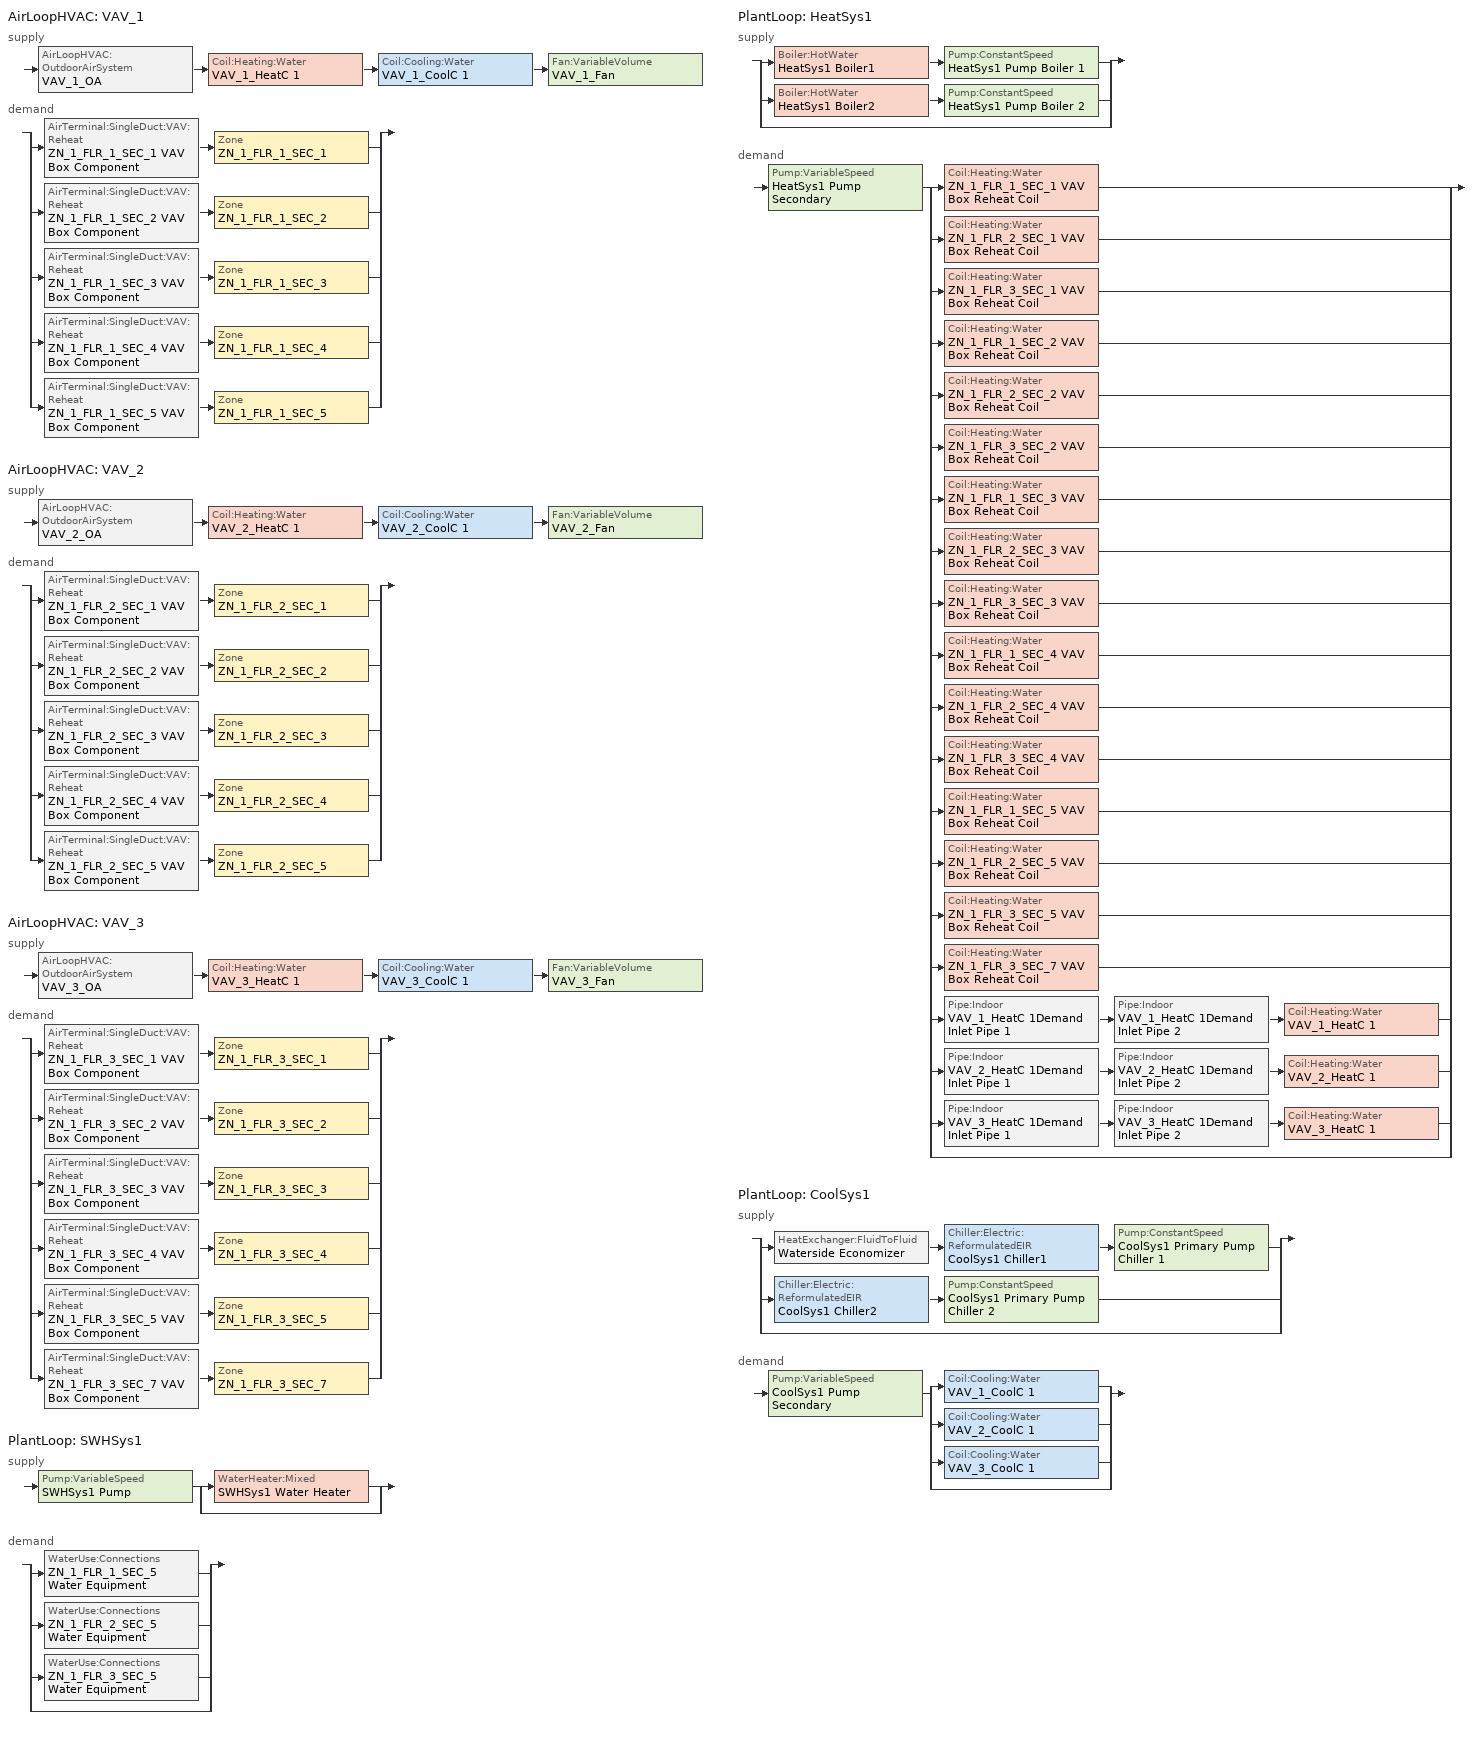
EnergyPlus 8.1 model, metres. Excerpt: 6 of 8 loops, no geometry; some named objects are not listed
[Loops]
AirLoopHVAC 'VAV_1'
 supply: AirLoopHVAC:OutdoorAirSystem 'VAV_1_OA' > Coil:Heating:Water 'VAV_1_HeatC 1' > Coil:Cooling:Water 'VAV_1_CoolC 1' > Fan:VariableVolume 'VAV_1_Fan'
 demand: split
  | AirTerminal:SingleDuct:VAV:Reheat 'ZN_1_FLR_1_SEC_1 VAV Box Component' > Zone 'ZN_1_FLR_1_SEC_1'
  | AirTerminal:SingleDuct:VAV:Reheat 'ZN_1_FLR_1_SEC_2 VAV Box Component' > Zone 'ZN_1_FLR_1_SEC_2'
  | AirTerminal:SingleDuct:VAV:Reheat 'ZN_1_FLR_1_SEC_3 VAV Box Component' > Zone 'ZN_1_FLR_1_SEC_3'
  | AirTerminal:SingleDuct:VAV:Reheat 'ZN_1_FLR_1_SEC_4 VAV Box Component' > Zone 'ZN_1_FLR_1_SEC_4'
  | AirTerminal:SingleDuct:VAV:Reheat 'ZN_1_FLR_1_SEC_5 VAV Box Component' > Zone 'ZN_1_FLR_1_SEC_5'
AirLoopHVAC 'VAV_2'
 supply: AirLoopHVAC:OutdoorAirSystem 'VAV_2_OA' > Coil:Heating:Water 'VAV_2_HeatC 1' > Coil:Cooling:Water 'VAV_2_CoolC 1' > Fan:VariableVolume 'VAV_2_Fan'
 demand: split
  | AirTerminal:SingleDuct:VAV:Reheat 'ZN_1_FLR_2_SEC_1 VAV Box Component' > Zone 'ZN_1_FLR_2_SEC_1'
  | AirTerminal:SingleDuct:VAV:Reheat 'ZN_1_FLR_2_SEC_2 VAV Box Component' > Zone 'ZN_1_FLR_2_SEC_2'
  | AirTerminal:SingleDuct:VAV:Reheat 'ZN_1_FLR_2_SEC_3 VAV Box Component' > Zone 'ZN_1_FLR_2_SEC_3'
  | AirTerminal:SingleDuct:VAV:Reheat 'ZN_1_FLR_2_SEC_4 VAV Box Component' > Zone 'ZN_1_FLR_2_SEC_4'
  | AirTerminal:SingleDuct:VAV:Reheat 'ZN_1_FLR_2_SEC_5 VAV Box Component' > Zone 'ZN_1_FLR_2_SEC_5'
AirLoopHVAC 'VAV_3'
 supply: AirLoopHVAC:OutdoorAirSystem 'VAV_3_OA' > Coil:Heating:Water 'VAV_3_HeatC 1' > Coil:Cooling:Water 'VAV_3_CoolC 1' > Fan:VariableVolume 'VAV_3_Fan'
 demand: split
  | AirTerminal:SingleDuct:VAV:Reheat 'ZN_1_FLR_3_SEC_1 VAV Box Component' > Zone 'ZN_1_FLR_3_SEC_1'
  | AirTerminal:SingleDuct:VAV:Reheat 'ZN_1_FLR_3_SEC_2 VAV Box Component' > Zone 'ZN_1_FLR_3_SEC_2'
  | AirTerminal:SingleDuct:VAV:Reheat 'ZN_1_FLR_3_SEC_3 VAV Box Component' > Zone 'ZN_1_FLR_3_SEC_3'
  | AirTerminal:SingleDuct:VAV:Reheat 'ZN_1_FLR_3_SEC_4 VAV Box Component' > Zone 'ZN_1_FLR_3_SEC_4'
  | AirTerminal:SingleDuct:VAV:Reheat 'ZN_1_FLR_3_SEC_5 VAV Box Component' > Zone 'ZN_1_FLR_3_SEC_5'
  | AirTerminal:SingleDuct:VAV:Reheat 'ZN_1_FLR_3_SEC_7 VAV Box Component' > Zone 'ZN_1_FLR_3_SEC_7'
PlantLoop 'SWHSys1'
 supply: Pump:VariableSpeed 'SWHSys1 Pump' > split
  | WaterHeater:Mixed 'SWHSys1 Water Heater'
  | bypass
 demand: split
  | WaterUse:Connections 'ZN_1_FLR_1_SEC_5 Water Equipment'
  | WaterUse:Connections 'ZN_1_FLR_2_SEC_5 Water Equipment'
  | WaterUse:Connections 'ZN_1_FLR_3_SEC_5 Water Equipment'
  | bypass
PlantLoop 'HeatSys1'
 supply: split
  | Boiler:HotWater 'HeatSys1 Boiler1' > Pump:ConstantSpeed 'HeatSys1 Pump Boiler 1'
  | Boiler:HotWater 'HeatSys1 Boiler2' > Pump:ConstantSpeed 'HeatSys1 Pump Boiler 2'
  | bypass
 demand: Pump:VariableSpeed 'HeatSys1 Pump Secondary' > split
  | Coil:Heating:Water 'ZN_1_FLR_1_SEC_1 VAV Box Reheat Coil'
  | Coil:Heating:Water 'ZN_1_FLR_2_SEC_1 VAV Box Reheat Coil'
  | Coil:Heating:Water 'ZN_1_FLR_3_SEC_1 VAV Box Reheat Coil'
  | Coil:Heating:Water 'ZN_1_FLR_1_SEC_2 VAV Box Reheat Coil'
  | Coil:Heating:Water 'ZN_1_FLR_2_SEC_2 VAV Box Reheat Coil'
  | Coil:Heating:Water 'ZN_1_FLR_3_SEC_2 VAV Box Reheat Coil'
  | Coil:Heating:Water 'ZN_1_FLR_1_SEC_3 VAV Box Reheat Coil'
  | Coil:Heating:Water 'ZN_1_FLR_2_SEC_3 VAV Box Reheat Coil'
  | Coil:Heating:Water 'ZN_1_FLR_3_SEC_3 VAV Box Reheat Coil'
  | Coil:Heating:Water 'ZN_1_FLR_1_SEC_4 VAV Box Reheat Coil'
  | Coil:Heating:Water 'ZN_1_FLR_2_SEC_4 VAV Box Reheat Coil'
  | Coil:Heating:Water 'ZN_1_FLR_3_SEC_4 VAV Box Reheat Coil'
  | Coil:Heating:Water 'ZN_1_FLR_1_SEC_5 VAV Box Reheat Coil'
  | Coil:Heating:Water 'ZN_1_FLR_2_SEC_5 VAV Box Reheat Coil'
  | Coil:Heating:Water 'ZN_1_FLR_3_SEC_5 VAV Box Reheat Coil'
  | Coil:Heating:Water 'ZN_1_FLR_3_SEC_7 VAV Box Reheat Coil'
  | Pipe:Indoor 'VAV_1_HeatC 1Demand Inlet Pipe 1' > Pipe:Indoor 'VAV_1_HeatC 1Demand Inlet Pipe 2' > Coil:Heating:Water 'VAV_1_HeatC 1'
  | Pipe:Indoor 'VAV_2_HeatC 1Demand Inlet Pipe 1' > Pipe:Indoor 'VAV_2_HeatC 1Demand Inlet Pipe 2' > Coil:Heating:Water 'VAV_2_HeatC 1'
  | Pipe:Indoor 'VAV_3_HeatC 1Demand Inlet Pipe 1' > Pipe:Indoor 'VAV_3_HeatC 1Demand Inlet Pipe 2' > Coil:Heating:Water 'VAV_3_HeatC 1'
  | bypass
PlantLoop 'CoolSys1'
 supply: split
  | HeatExchanger:FluidToFluid 'Waterside Economizer' > Chiller:Electric:ReformulatedEIR 'CoolSys1 Chiller1' > Pump:ConstantSpeed 'CoolSys1 Primary Pump Chiller 1'
  | Chiller:Electric:ReformulatedEIR 'CoolSys1 Chiller2' > Pump:ConstantSpeed 'CoolSys1 Primary Pump Chiller 2'
  | bypass
 demand: Pump:VariableSpeed 'CoolSys1 Pump Secondary' > split
  | Coil:Cooling:Water 'VAV_1_CoolC 1'
  | Coil:Cooling:Water 'VAV_2_CoolC 1'
  | Coil:Cooling:Water 'VAV_3_CoolC 1'
  | bypass
[Material]
Name | Roughness | Thickness {m} | Conductivity {W/m-K} | Density {kg/m3} | Specific Heat {J/kg-K}
F08 Metal surface | Smooth | 0.0008 | 45.28 | 7824 | 500
Pipe Insulation | VeryRough | 0.0254 | 0.023 | 43 | 1210
[Construction]
Hot Water Pipe Insulated: Pipe Insulation, F08 Metal surface
Hot Water Pipe Uninsulated: F08 Metal surface
[ZoneList]
OptStartZoneList VAV_1: ZN_1_FLR_1_SEC_1, ZN_1_FLR_1_SEC_2, ZN_1_FLR_1_SEC_3, ZN_1_FLR_1_SEC_4, ZN_1_FLR_1_SEC_5
OptStartZoneList VAV_2: ZN_1_FLR_2_SEC_1, ZN_1_FLR_2_SEC_2, ZN_1_FLR_2_SEC_3, ZN_1_FLR_2_SEC_4, ZN_1_FLR_2_SEC_5
OptStartZoneList VAV_3: ZN_1_FLR_3_SEC_1, ZN_1_FLR_3_SEC_2, ZN_1_FLR_3_SEC_3, ZN_1_FLR_3_SEC_4, ZN_1_FLR_3_SEC_5, ZN_1_FLR_3_SEC_7
[DesignSpecification:OutdoorAir]
Name | Outdoor Air Method | Outdoor Air Flow per Person {m3/s-person} | Outdoor Air Flow per Zone Floor Area {m3/s-m2} | Outdoor Air Flow per Zone {m3/s}
SZ DSOA ZN_1_FLR_1_SEC_1; SZ DSOA ZN_1_FLR_2_SEC_1; SZ DSOA ZN_1_FLR_3_SEC_1; SZ DSOA ZN_1_FLR_1_SEC_2; SZ DSOA ZN_1_FLR_2_SEC_2; SZ DSOA ZN_1_FLR_3_SEC_2; SZ DSOA ZN_1_FLR_1_SEC_3; SZ DSOA ZN_1_FLR_2_SEC_3; SZ DSOA ZN_1_FLR_3_SEC_3; SZ DSOA ZN_1_FLR_2_SEC_4; SZ DSOA ZN_1_FLR_3_SEC_4; SZ DSOA ZN_1_FLR_1_SEC_5; SZ DSOA ZN_1_FLR_2_SEC_5; SZ DSOA ZN_1_FLR_3_SEC_5 | Flow/Area | 0 | 0.00043
SZ DSOA ZN_1_FLR_1_SEC_4; SZ DSOA ZN_1_FLR_3_SEC_7 | Flow/Area | 0 | 0.0016
Zone Ventilation DCV | Sum | 0.00236 | 0.00031 | 0
[Sizing:Zone] Zone Cooling Design Supply Air Temperature Input Method=SupplyAirTemperature; Zone Cooling Design Supply Air Temperature {C}=12.8; Zone Heating Design Supply Air Temperature Input Method=SupplyAirTemperature; Zone Heating Design Supply Air Temperature {C}=40; Zone Cooling Design Supply Air Humidity Ratio {kgWater/kgDryAir}=0.0085; Zone Heating Design Supply Air Humidity Ratio {kgWater/kgDryAir}=0.008; Cooling Design Air Flow Method=DesignDay; Cooling Minimum Air Flow Fraction=0; Heating Design Air Flow Method=DesignDay; Heating Design Air Flow Rate {m3/s}=0
Name | Design Specification Outdoor Air Object
ZN_1_FLR_1_SEC_1 | SZ DSOA ZN_1_FLR_1_SEC_1
ZN_1_FLR_2_SEC_1 | SZ DSOA ZN_1_FLR_2_SEC_1
ZN_1_FLR_3_SEC_1 | SZ DSOA ZN_1_FLR_3_SEC_1
ZN_1_FLR_1_SEC_2 | SZ DSOA ZN_1_FLR_1_SEC_2
ZN_1_FLR_2_SEC_2 | SZ DSOA ZN_1_FLR_2_SEC_2
ZN_1_FLR_3_SEC_2 | SZ DSOA ZN_1_FLR_3_SEC_2
ZN_1_FLR_1_SEC_3 | SZ DSOA ZN_1_FLR_1_SEC_3
ZN_1_FLR_2_SEC_3 | SZ DSOA ZN_1_FLR_2_SEC_3
ZN_1_FLR_3_SEC_3 | SZ DSOA ZN_1_FLR_3_SEC_3
ZN_1_FLR_1_SEC_4 | SZ DSOA ZN_1_FLR_1_SEC_4
ZN_1_FLR_2_SEC_4 | SZ DSOA ZN_1_FLR_2_SEC_4
ZN_1_FLR_3_SEC_4 | SZ DSOA ZN_1_FLR_3_SEC_4
ZN_1_FLR_1_SEC_5 | SZ DSOA ZN_1_FLR_1_SEC_5
ZN_1_FLR_2_SEC_5 | SZ DSOA ZN_1_FLR_2_SEC_5
ZN_1_FLR_3_SEC_5 | SZ DSOA ZN_1_FLR_3_SEC_5
ZN_1_FLR_3_SEC_7 | SZ DSOA ZN_1_FLR_3_SEC_7
[Sizing:System] Type of Load to Size On=Sensible; Design Outdoor Air Flow Rate {m3/s}=autosize; Minimum System Air Flow Ratio=0.3; Preheat Design Temperature {C}=7; Preheat Design Humidity Ratio {kgWater/kgDryAir}=0.008; Precool Design Temperature {C}=12.8; Precool Design Humidity Ratio {kgWater/kgDryAir}=0.008; Central Cooling Design Supply Air Temperature {C}=12.8; Central Heating Design Supply Air Temperature {C}=12.8; Sizing Option=Coincident; 100% Outdoor Air in Cooling=No; 100% Outdoor Air in Heating=No; Central Cooling Design Supply Air Humidity Ratio {kgWater/kgDryAir}=0.0085; Central Heating Design Supply Air Humidity Ratio {kgWater/kgDryAir}=0.008; Cooling Design Air Flow Method=DesignDay; Cooling Design Air Flow Rate {m3/s}=0; Heating Design Air Flow Method=DesignDay; Heating Design Air Flow Rate {m3/s}=0; System Outdoor Air Method=ZoneSum
VAV_1; VAV_2; VAV_3
[Sizing:Plant]
Name | Loop Type | Design Loop Exit Temperature {C} | Loop Design Temperature Difference {deltaC}
SWHSys1 | Heating | 60 | 5
HeatSys1 | Heating | 82.2 | 11.1
CoolSys1 | Cooling | 6.67 | 5.6
[ZoneControl:Thermostat] Control Type Schedule=Dual Zone Control Type Sched
Name | Zone or ZoneList | Control 1
ZN_1_FLR_1_SEC_1 Thermostat | ZN_1_FLR_1_SEC_1 | ZN_1_FLR_1_SEC_1 DualSPSched
ZN_1_FLR_2_SEC_1 Thermostat | ZN_1_FLR_2_SEC_1 | ZN_1_FLR_2_SEC_1 DualSPSched
ZN_1_FLR_3_SEC_1 Thermostat | ZN_1_FLR_3_SEC_1 | ZN_1_FLR_3_SEC_1 DualSPSched
ZN_1_FLR_1_SEC_2 Thermostat | ZN_1_FLR_1_SEC_2 | ZN_1_FLR_1_SEC_2 DualSPSched
ZN_1_FLR_2_SEC_2 Thermostat | ZN_1_FLR_2_SEC_2 | ZN_1_FLR_2_SEC_2 DualSPSched
ZN_1_FLR_3_SEC_2 Thermostat | ZN_1_FLR_3_SEC_2 | ZN_1_FLR_3_SEC_2 DualSPSched
ZN_1_FLR_1_SEC_3 Thermostat | ZN_1_FLR_1_SEC_3 | ZN_1_FLR_1_SEC_3 DualSPSched
ZN_1_FLR_2_SEC_3 Thermostat | ZN_1_FLR_2_SEC_3 | ZN_1_FLR_2_SEC_3 DualSPSched
ZN_1_FLR_3_SEC_3 Thermostat | ZN_1_FLR_3_SEC_3 | ZN_1_FLR_3_SEC_3 DualSPSched
ZN_1_FLR_1_SEC_4 Thermostat | ZN_1_FLR_1_SEC_4 | ZN_1_FLR_1_SEC_4 DualSPSched
ZN_1_FLR_2_SEC_4 Thermostat | ZN_1_FLR_2_SEC_4 | ZN_1_FLR_2_SEC_4 DualSPSched
ZN_1_FLR_3_SEC_4 Thermostat | ZN_1_FLR_3_SEC_4 | ZN_1_FLR_3_SEC_4 DualSPSched
ZN_1_FLR_1_SEC_5 Thermostat | ZN_1_FLR_1_SEC_5 | ZN_1_FLR_1_SEC_5 DualSPSched
ZN_1_FLR_2_SEC_5 Thermostat | ZN_1_FLR_2_SEC_5 | ZN_1_FLR_2_SEC_5 DualSPSched
ZN_1_FLR_3_SEC_5 Thermostat | ZN_1_FLR_3_SEC_5 | ZN_1_FLR_3_SEC_5 DualSPSched
ZN_1_FLR_3_SEC_7 Thermostat | ZN_1_FLR_3_SEC_7 | ZN_1_FLR_3_SEC_7 DualSPSched
[ThermostatSetpoint:DualSetpoint] Heating Setpoint Temperature Schedule=HTGSETP_SCH_Base_ExtendedHVAC; Cooling Setpoint Temperature Schedule=CLGSETP_SCH_Base_ExtendedHVAC
ZN_1_FLR_1_SEC_1 DualSPSched; ZN_1_FLR_2_SEC_1 DualSPSched; ZN_1_FLR_3_SEC_1 DualSPSched; ZN_1_FLR_1_SEC_2 DualSPSched; ZN_1_FLR_2_SEC_2 DualSPSched; ZN_1_FLR_3_SEC_2 DualSPSched; ZN_1_FLR_1_SEC_3 DualSPSched; ZN_1_FLR_2_SEC_3 DualSPSched; ZN_1_FLR_3_SEC_3 DualSPSched; ZN_1_FLR_1_SEC_4 DualSPSched; ZN_1_FLR_2_SEC_4 DualSPSched; ZN_1_FLR_3_SEC_4 DualSPSched; ZN_1_FLR_1_SEC_5 DualSPSched; ZN_1_FLR_2_SEC_5 DualSPSched; ZN_1_FLR_3_SEC_5 DualSPSched; ZN_1_FLR_3_SEC_7 DualSPSched
[AirTerminal:SingleDuct:VAV:Reheat] Availability Schedule=ALWAYS_ON; Zone Minimum Air Flow Input Method=Constant; Constant Minimum Air Flow Fraction=0.25; Maximum Hot Water or Steam Flow Rate {m3/s}=AUTOSIZE; Minimum Hot Water or Steam Flow Rate {m3/s}=0; Convergence Tolerance=0.001; Damper Heating Action=Normal
Name | Maximum Air Flow Rate {m3/s} | Reheat Coil
ZN_1_FLR_1_SEC_1 VAV Box Component | 2.26874 | ZN_1_FLR_1_SEC_1 VAV Box Reheat Coil
ZN_1_FLR_2_SEC_1 VAV Box Component | 6.65767 | ZN_1_FLR_2_SEC_1 VAV Box Reheat Coil
ZN_1_FLR_3_SEC_1 VAV Box Component | 3.60636 | ZN_1_FLR_3_SEC_1 VAV Box Reheat Coil
ZN_1_FLR_1_SEC_2 VAV Box Component | 2.15007 | ZN_1_FLR_1_SEC_2 VAV Box Reheat Coil
ZN_1_FLR_2_SEC_2 VAV Box Component | 5.46391 | ZN_1_FLR_2_SEC_2 VAV Box Reheat Coil
ZN_1_FLR_3_SEC_2 VAV Box Component | 2.67628 | ZN_1_FLR_3_SEC_2 VAV Box Reheat Coil
ZN_1_FLR_1_SEC_3 VAV Box Component | 1.20239 | ZN_1_FLR_1_SEC_3 VAV Box Reheat Coil
ZN_1_FLR_2_SEC_3 VAV Box Component | 3.7353 | ZN_1_FLR_2_SEC_3 VAV Box Reheat Coil
ZN_1_FLR_3_SEC_3 VAV Box Component | 2.17084 | ZN_1_FLR_3_SEC_3 VAV Box Reheat Coil
ZN_1_FLR_1_SEC_4 VAV Box Component | 3.27919 | ZN_1_FLR_1_SEC_4 VAV Box Reheat Coil
ZN_1_FLR_2_SEC_4 VAV Box Component | 5.95595 | ZN_1_FLR_2_SEC_4 VAV Box Reheat Coil
ZN_1_FLR_3_SEC_4 VAV Box Component | 3.16909 | ZN_1_FLR_3_SEC_4 VAV Box Reheat Coil
ZN_1_FLR_1_SEC_5 VAV Box Component | 7.04826 | ZN_1_FLR_1_SEC_5 VAV Box Reheat Coil
ZN_1_FLR_2_SEC_5 VAV Box Component | 23.74476 | ZN_1_FLR_2_SEC_5 VAV Box Reheat Coil
ZN_1_FLR_3_SEC_5 VAV Box Component | 10.50868 | ZN_1_FLR_3_SEC_5 VAV Box Reheat Coil
ZN_1_FLR_3_SEC_7 VAV Box Component | 1.84532 | ZN_1_FLR_3_SEC_7 VAV Box Reheat Coil
[Zone equipment]
ZN_1_FLR_1_SEC_1: ZN_1_FLR_1_SEC_1 VAV Box Component
ZN_1_FLR_2_SEC_1: ZN_1_FLR_2_SEC_1 VAV Box Component
ZN_1_FLR_3_SEC_1: ZN_1_FLR_3_SEC_1 VAV Box Component
ZN_1_FLR_1_SEC_2: ZN_1_FLR_1_SEC_2 VAV Box Component
ZN_1_FLR_2_SEC_2: ZN_1_FLR_2_SEC_2 VAV Box Component
ZN_1_FLR_3_SEC_2: ZN_1_FLR_3_SEC_2 VAV Box Component
ZN_1_FLR_1_SEC_3: ZN_1_FLR_1_SEC_3 VAV Box Component
ZN_1_FLR_2_SEC_3: ZN_1_FLR_2_SEC_3 VAV Box Component
ZN_1_FLR_3_SEC_3: ZN_1_FLR_3_SEC_3 VAV Box Component
ZN_1_FLR_1_SEC_4: ZN_1_FLR_1_SEC_4 VAV Box Component
ZN_1_FLR_2_SEC_4: ZN_1_FLR_2_SEC_4 VAV Box Component
ZN_1_FLR_3_SEC_4: ZN_1_FLR_3_SEC_4 VAV Box Component
ZN_1_FLR_1_SEC_5: ZN_1_FLR_1_SEC_5 Exhaust Fan, ZN_1_FLR_1_SEC_5 VAV Box Component
ZN_1_FLR_2_SEC_5: ZN_1_FLR_2_SEC_5 Exhaust Fan, ZN_1_FLR_2_SEC_5 VAV Box Component
ZN_1_FLR_3_SEC_5: ZN_1_FLR_3_SEC_5 Exhaust Fan, ZN_1_FLR_3_SEC_5 VAV Box Component
ZN_1_FLR_3_SEC_7: ZN_1_FLR_3_SEC_7 VAV Box Component
[Fan:VariableVolume] Fan Total Efficiency=0.42; Pressure Rise {Pa}=1500; Fan Power Minimum Flow Rate Input Method=FixedFlowRate; Fan Power Minimum Air Flow Rate {m3/s}=0; Motor Efficiency=0.64; Motor In Airstream Fraction=0.25; Fan Power Coefficient 1=0.0704289; Fan Power Coefficient 2=0.38533; Fan Power Coefficient 3=-0.460864; Fan Power Coefficient 4=1.0092; Fan Power Coefficient 5=0
Name | Availability Schedule | Maximum Flow Rate {m3/s}
VAV_1_Fan | HVACOperationSchd VAV_1 | 13.00484
VAV_2_Fan | HVACOperationSchd VAV_2 | 39.05788
VAV_3_Fan | HVACOperationSchd VAV_3 | 21.41432
[Fan:ZoneExhaust] Availability Schedule=HVACOperationSchd; Fan Total Efficiency=0.45; Pressure Rise {Pa}=187.5; Maximum Flow Rate {m3/s}=1.06
ZN_1_FLR_1_SEC_5 Exhaust Fan; ZN_1_FLR_2_SEC_5 Exhaust Fan; ZN_1_FLR_3_SEC_5 Exhaust Fan
[FanPerformance:NightVentilation] Fan Total Efficiency=0.42; Pressure Rise {Pa}=750; Maximum Flow Rate {m3/s}=autosize; Motor Efficiency=0.64; Motor in Airstream Fraction=1
Name | Fan
 | VAV_1_Fan
 | VAV_2_Fan
 | VAV_3_Fan
[Coil:Cooling:Water] Availability Schedule=ALWAYS_ON; Design Water Flow Rate {m3/s}=autosize; Design Air Flow Rate {m3/s}=AUTOSIZE; Design Inlet Water Temperature {C}=AUTOSIZE; Design Inlet Air Temperature {C}=AUTOSIZE; Design Outlet Air Temperature {C}=AUTOSIZE; Design Inlet Air Humidity Ratio {kgWater/kgDryAir}=AUTOSIZE; Design Outlet Air Humidity Ratio {kgWater/kgDryAir}=AUTOSIZE; Type of Analysis=SimpleAnalysis; Heat Exchanger Configuration=CrossFlow
VAV_1_CoolC 1; VAV_2_CoolC 1; VAV_3_CoolC 1
[Coil:Heating:Water] Availability Schedule=ALWAYS_ON; U-Factor Times Area Value {W/K}=AUTOSIZE; Maximum Water Flow Rate {m3/s}=AUTOSIZE; Performance Input Method=UFactorTimesAreaAndDesignWaterFlowRate
ZN_1_FLR_1_SEC_1 VAV Box Reheat Coil; ZN_1_FLR_2_SEC_1 VAV Box Reheat Coil; ZN_1_FLR_3_SEC_1 VAV Box Reheat Coil; ZN_1_FLR_1_SEC_2 VAV Box Reheat Coil; ZN_1_FLR_2_SEC_2 VAV Box Reheat Coil; ZN_1_FLR_3_SEC_2 VAV Box Reheat Coil; ZN_1_FLR_1_SEC_3 VAV Box Reheat Coil; ZN_1_FLR_2_SEC_3 VAV Box Reheat Coil; ZN_1_FLR_3_SEC_3 VAV Box Reheat Coil; ZN_1_FLR_1_SEC_4 VAV Box Reheat Coil; ZN_1_FLR_2_SEC_4 VAV Box Reheat Coil; ZN_1_FLR_3_SEC_4 VAV Box Reheat Coil; ZN_1_FLR_1_SEC_5 VAV Box Reheat Coil; ZN_1_FLR_2_SEC_5 VAV Box Reheat Coil; ZN_1_FLR_3_SEC_5 VAV Box Reheat Coil; ZN_1_FLR_3_SEC_7 VAV Box Reheat Coil; VAV_1_HeatC 1; VAV_2_HeatC 1; VAV_3_HeatC 1
[Controller:WaterCoil] Control Variable=Temperature; Actuator Variable=Flow; Maximum Actuated Flow {m3/s}=AUTOSIZE; Minimum Actuated Flow {m3/s}=0
Name | Action | Controller Convergence Tolerance {deltaC}
VAV_1_HeatC 1_Controller; VAV_2_HeatC 1_Controller; VAV_3_HeatC 1_Controller | Normal | 0.0001
VAV_1_CoolC 1_Controller; VAV_2_CoolC 1_Controller; VAV_3_CoolC 1_Controller | Reverse | autosize
[Controller:OutdoorAir] Minimum Outdoor Air Flow Rate {m3/s}=0; Maximum Outdoor Air Flow Rate {m3/s}=AUTOSIZE; Economizer Control Type=NoEconomizer; Economizer Control Action Type=ModulateFlow; Economizer Maximum Limit Enthalpy {J/kg}=55824; Lockout Type=NoLockout; Minimum Limit Type=FixedMinimum; Minimum Outdoor Air Schedule=MinOA_Sched_Base; Minimum Fraction of Outdoor Air Schedule=MinOAFracSch_DCV; Maximum Fraction of Outdoor Air Schedule=MaxOAFracSch_Adv; Control High Indoor Humidity Based on Outdoor Humidity Ratio=No
Name | Mechanical Ventilation Controller
VAV_1_OA_Controller | VAV_1_Vent_Controller
VAV_2_OA_Controller | VAV_2_Vent_Controller
VAV_3_OA_Controller | VAV_3_Vent_Controller
[Controller:MechanicalVentilation]
VAV_1_Vent_Controller: DCV_Sched, Yes, ZoneSum, ZN_1_FLR_1_SEC_1, Zone Ventilation DCV, DCV ZADE, ZN_1_FLR_1_SEC_2, Zone Ventilation DCV, DCV ZADE, ZN_1_FLR_1_SEC_3, Zone Ventilation DCV, DCV ZADE, ZN_1_FLR_1_SEC_4, Zone Ventilation DCV, DCV ZADE, ZN_1_FLR_1_SEC_5, Zone Ventilation DCV, DCV ZADE
VAV_2_Vent_Controller: DCV_Sched, Yes, ZoneSum, ZN_1_FLR_2_SEC_1, Zone Ventilation DCV, DCV ZADE, ZN_1_FLR_2_SEC_2, Zone Ventilation DCV, DCV ZADE, ZN_1_FLR_2_SEC_3, Zone Ventilation DCV, DCV ZADE, ZN_1_FLR_2_SEC_4, Zone Ventilation DCV, DCV ZADE, ZN_1_FLR_2_SEC_5, Zone Ventilation DCV, DCV ZADE
VAV_3_Vent_Controller: DCV_Sched, Yes, ZoneSum, ZN_1_FLR_3_SEC_1, Zone Ventilation DCV, DCV ZADE, ZN_1_FLR_3_SEC_2, Zone Ventilation DCV, DCV ZADE, ZN_1_FLR_3_SEC_3, Zone Ventilation DCV, DCV ZADE, ZN_1_FLR_3_SEC_4, Zone Ventilation DCV, DCV ZADE, ZN_1_FLR_3_SEC_5, Zone Ventilation DCV, DCV ZADE, ZN_1_FLR_3_SEC_7, Zone Ventilation DCV, DCV ZADE
[DesignSpecification:ZoneAirDistribution]
DCV ZADE: Zone Air Distribution Effectiveness in Cooling Mode=1; Zone Air Distribution Effectiveness in Heating Mode=0.8
[AirLoopHVAC] Design Supply Air Flow Rate {m3/s}=AUTOSIZE
VAV_1; VAV_2; VAV_3
[Pipe:Indoor] Environment Type=Zone; Pipe Inside Diameter {m}=0.1524
Name | Construction | Ambient Temperature Zone | Pipe Length {m}
VAV_1_HeatC 1Demand Inlet Pipe 1 | Hot Water Pipe Insulated | ZN_1_FLR_1_Plenum | 75.17
VAV_2_HeatC 1Demand Inlet Pipe 1 | Hot Water Pipe Insulated | ZN_1_FLR_2_Plenum | 75.17
VAV_3_HeatC 1Demand Inlet Pipe 1 | Hot Water Pipe Insulated | ZN_1_FLR_3_Plenum | 75.17
VAV_1_HeatC 1Demand Inlet Pipe 2 | Hot Water Pipe Uninsulated | ZN_1_FLR_1_Plenum | 8.35
VAV_2_HeatC 1Demand Inlet Pipe 2 | Hot Water Pipe Uninsulated | ZN_1_FLR_2_Plenum | 8.35
VAV_3_HeatC 1Demand Inlet Pipe 2 | Hot Water Pipe Uninsulated | ZN_1_FLR_3_Plenum | 8.35
[Pump:VariableSpeed] Fraction of Motor Inefficiencies to Fluid Stream=0; Coefficient 1 of the Part Load Performance Curve=0; Pump Control Type=Intermittent
Name | Rated Flow Rate {m3/s} | Rated Pump Head {Pa} | Rated Power Consumption {W} | Motor Efficiency | Coefficient 2 of the Part Load Performance Curve | Coefficient 3 of the Part Load Performance Curve | Coefficient 4 of the Part Load Performance Curve | Minimum Flow Rate {m3/s} | Pump Flow Rate Schedule
SWHSys1 Pump | AUTOSIZE | 36000 | AUTOSIZE | 0.85 | 0.0216 | -0.0325 | 1.0095 | 0
CoolSys1 Pump Secondary | autosize | 120000 | autosize | 0.88 | 0.0205 | 0.4101 | 0.5753 | 0.0124919 | PumpOperationSchd2
HeatSys1 Pump Secondary | autosize | 128250 | autosize | 0.88 | 0.0205 | 0.4101 | 0.5753 | 0.004352 | PumpOperationSchd3
[Pump:ConstantSpeed] Rated Flow Rate {m3/s}=autosize; Rated Power Consumption {W}=autosize; Motor Efficiency=0.88; Fraction of Motor Inefficiencies to Fluid Stream=0; Pump Control Type=Intermittent
Name | Rated Pump Head {Pa}
CoolSys1 Primary Pump Chiller 1; CoolSys1 Primary Pump Chiller 2 | 90000
HeatSys1 Pump Boiler 1; HeatSys1 Pump Boiler 2 | 30750
[Boiler:HotWater] Fuel Type=NATURALGAS; Nominal Capacity {W}=497439; Nominal Thermal Efficiency=0.8371; Efficiency Curve Temperature Evaluation Variable=LeavingBoiler; Normalized Boiler Efficiency Curve=Boiler_Baseline; Design Water Outlet Temperature {C}=82.2; Design Water Flow Rate {m3/s}=0.0106678; Minimum Part Load Ratio=0; Maximum Part Load Ratio=1.1; Optimum Part Load Ratio=1; Water Outlet Upper Temperature Limit {C}=95; Boiler Flow Mode=ConstantFlow; Parasitic Electric Load {W}=0
HeatSys1 Boiler1; HeatSys1 Boiler2
[Chiller:Electric:ReformulatedEIR] Reference Capacity {W}=508010; Reference COP {W/W}=5.2; Reference Leaving Chilled Water Temperature {C}=6.67; Reference Leaving Condenser Water Temperature {C}=34.4; Reference Chilled Water Flow Rate {m3/s}=0.021461; Reference Condenser Water Flow Rate {m3/s}=autosize; Cooling Capacity Function of Temperature Curve=CoolSys1 Chiller ClgCapFuncTempCurve; Electric Input to Cooling Output Ratio Function of Temperature Curve=CoolSys1 Chiller EirFuncTempCurve; Electric Input to Cooling Output Ratio Function of Part Load Ratio Curve=Taylor_Base_Change; Minimum Part Load Ratio=0.1; Maximum Part Load Ratio=1; Optimum Part Load Ratio=1; Minimum Unloading Ratio=0.1; Fraction of Compressor Electric Consumption Rejected by Condenser=1; Leaving Chilled Water Lower Temperature Limit {C}=2; Chiller Flow Mode Type=ConstantFlow; Design Heat Recovery Water Flow Rate {m3/s}=0
CoolSys1 Chiller1; CoolSys1 Chiller2
[HeatExchanger:FluidToFluid]
Waterside Economizer: Availability Schedule=Waterside Economizer Schedule; Loop Demand Side Design Flow Rate {m3/s}=autosize; Loop Supply Side Design Flow Rate {m3/s}=autosize; Heat Exchange Model Type=CounterFlow; Heat Exchanger U-Factor Times Area Value {W/k}=autosize; Control Type=UncontrolledOn; Minimum Temperature Difference to Activate Heat Exchanger {deltaC}=5; Heat Transfer Metering End Use Type=FreeCooling; Component Override Cooling Control Temperature Mode=Loop; Sizing Factor=1
[WaterHeater:Mixed]
SWHSys1 Water Heater: Tank Volume {m3}=2.27; Setpoint Temperature Schedule=SWHSys1 Water Heater Setpoint Temperature Schedule Name; Deadband Temperature Difference {deltaC}=2; Maximum Temperature Limit {C}=82.2222; Heater Control Type=Cycle; Heater Maximum Capacity {W}=140680; Heater Fuel Type=NATURALGAS; Heater Thermal Efficiency=0.78; Off Cycle Parasitic Fuel Consumption Rate {W}=20; Off Cycle Parasitic Fuel Type=NATURALGAS; Off Cycle Parasitic Heat Fraction to Tank=0.8; On Cycle Parasitic Fuel Type=NATURALGAS; Ambient Temperature Indicator=SCHEDULE; Ambient Temperature Schedule=SWHSys1 Water Heater Ambient Temperature Schedule Name; Off Cycle Loss Coefficient to Ambient Temperature {W/K}=13.32; On Cycle Loss Coefficient to Ambient Temperature {W/K}=13.32; Use Side Effectiveness=1; Source Side Effectiveness=1; Use Side Design Flow Rate {m3/s}=AUTOSIZE; Source Side Design Flow Rate {m3/s}=AUTOSIZE; Indirect Water Heating Recovery Time {hr}=1.5
[PlantLoop] Fluid Type=Water; Maximum Loop Flow Rate {m3/s}=AUTOSIZE; Minimum Loop Flow Rate {m3/s}=0; Plant Loop Volume {m3}=autocalculate
Name | Plant Equipment Operation Scheme | Maximum Loop Temperature {C} | Minimum Loop Temperature {C} | Load Distribution Scheme | Common Pipe Simulation
SWHSys1 | SWHSys1 Loop Operation Scheme List | 60 | 10 | Optimal
HeatSys1 | HeatSys1 Loop Operation Scheme List | 100 | 10 | Uniform | CommonPipe
CoolSys1 | CoolSys1 Loop Operation Scheme List | 98 | 1 | Uniform | CommonPipe
[PlantEquipmentList]
SWHSys1 Equipment List: SWHSys1 Water Heater
HeatSys1 Equipment List 1: HeatSys1 Boiler1
HeatSys1 Equipment List 2: HeatSys1 Boiler1, HeatSys1 Boiler2
CoolSys1 Equipment List 1: CoolSys1 Chiller1
CoolSys1 Equipment List 2: CoolSys1 Chiller1, CoolSys1 Chiller2
[PlantEquipmentOperation:CoolingLoad]
CoolSys1 Operation Scheme: Load Range 1 Lower Limit {W}=0; Load Range 1 Upper Limit {W}=508010; Range 1 Equipment List=CoolSys1 Equipment List 1; Load Range 2 Lower Limit {W}=508010; Load Range 2 Upper Limit {W}=100000000; Range 2 Equipment List=CoolSys1 Equipment List 2
[PlantEquipmentOperation:HeatingLoad] Load Range 1 Lower Limit {W}=0
Name | Load Range 1 Upper Limit {W} | Range 1 Equipment List
SWHSys1 Operation Scheme | 1000000000000000 | SWHSys1 Equipment List
HeatSys1 Operation Scheme | 10000000000 | HeatSys1 Equipment List 2
[PlantEquipmentOperationSchemes] Control Scheme 1 Schedule=PlantOnSched
Name | Control Scheme 1
SWHSys1 Loop Operation Scheme List | SWHSys1 Operation Scheme
HeatSys1 Loop Operation Scheme List | HeatSys1 Operation Scheme
CoolSys1 Loop Operation Scheme List | CoolSys1 Operation Scheme
[EnergyManagementSystem:Sensor]
Name | Output:Variable or Output:Meter Index Key | Output:Variable or Output:Meter
VAV1_MA_Temp | VAV_1_OA-VAV_1_HeatC 1Node | System Node Temperature
VAV2_MA_Temp | VAV_2_OA-VAV_2_HeatC 1Node | System Node Temperature
VAV3_MA_Temp | VAV_3_OA-VAV_3_HeatC 1Node | System Node Temperature
VAV1_Sec1_Htg | ZN_1_FLR_1_SEC_1 VAV Box Reheat Coil | Heating Coil Heating Rate
VAV1_Sec2_Htg | ZN_1_FLR_1_SEC_2 VAV Box Reheat Coil | Heating Coil Heating Rate
VAV1_Sec3_Htg | ZN_1_FLR_1_SEC_3 VAV Box Reheat Coil | Heating Coil Heating Rate
VAV1_Sec4_Htg | ZN_1_FLR_1_SEC_4 VAV Box Reheat Coil | Heating Coil Heating Rate
VAV1_Sec5_Htg | ZN_1_FLR_1_SEC_5 VAV Box Reheat Coil | Heating Coil Heating Rate
VAV2_Sec1_Htg | ZN_1_FLR_2_SEC_1 VAV Box Reheat Coil | Heating Coil Heating Rate
VAV2_Sec2_Htg | ZN_1_FLR_2_SEC_2 VAV Box Reheat Coil | Heating Coil Heating Rate
VAV2_Sec3_Htg | ZN_1_FLR_2_SEC_3 VAV Box Reheat Coil | Heating Coil Heating Rate
VAV2_Sec4_Htg | ZN_1_FLR_2_SEC_4 VAV Box Reheat Coil | Heating Coil Heating Rate
VAV2_Sec5_Htg | ZN_1_FLR_2_SEC_5 VAV Box Reheat Coil | Heating Coil Heating Rate
VAV3_Sec1_Htg | ZN_1_FLR_3_SEC_1 VAV Box Reheat Coil | Heating Coil Heating Rate
VAV3_Sec2_Htg | ZN_1_FLR_3_SEC_2 VAV Box Reheat Coil | Heating Coil Heating Rate
VAV3_Sec3_Htg | ZN_1_FLR_3_SEC_3 VAV Box Reheat Coil | Heating Coil Heating Rate
VAV3_Sec4_Htg | ZN_1_FLR_3_SEC_4 VAV Box Reheat Coil | Heating Coil Heating Rate
VAV3_Sec5_Htg | ZN_1_FLR_3_SEC_5 VAV Box Reheat Coil | Heating Coil Heating Rate
VAV3_Sec7_Htg | ZN_1_FLR_3_SEC_7 VAV Box Reheat Coil | Heating Coil Heating Rate
VAV_1_CC_Water_MassFlowRate | VAV_1_COOLC 1DEMAND INLET NODE | System Node Mass Flow Rate
VAV_2_CC_Water_MassFlowRate | VAV_2_COOLC 1DEMAND INLET NODE | System Node Mass Flow Rate
VAV_3_CC_Water_MassFlowRate | VAV_3_COOLC 1DEMAND INLET NODE | System Node Mass Flow Rate
CHW_TempSetpoint_Sensor | COOLSYS1 SUPPLY OUTLET NODE | System Node Setpoint Temperature
COOLSYS1_SecPump_MFR | COOLSYS1 PUMP SECONDARY | Pump Mass Flow Rate
CH1_Status | CoolSys1 Chiller1 | Chiller Electric Power
CH2_Status | CoolSys1 Chiller2 | Chiller Electric Power
B1_Status | HeatSys1 Boiler1 | Boiler Gas RAte
B2_Status | HeatSys1 Boiler2 | Boiler Gas Rate
ChillerPlantDemandLoad | CoolSys1 | Plant Supply Side Cooling Demand Rate
BoilerPlantDemandLoad | HeatSys1 | Plant Supply Side Cooling Demand Rate
VAV3_7 | ZN_1_FLR_3_SEC_7 VAV Box Component | Zone Air Terminal VAV Damper Position
[EnergyManagementSystem:Actuator]
Name | Actuated Component Unique | Actuated Component Type | Actuated Component Control Type
VAV1_HeatC_TempSP | VAV_1_HeatC 1-VAV_1_CoolC 1Node | System Node Setpoint | Temperature Setpoint
VAV2_HeatC_TempSP | VAV_2_HeatC 1-VAV_2_CoolC 1Node | System Node Setpoint | Temperature Setpoint
VAV3_HeatC_TempSP | VAV_3_HeatC 1-VAV_3_CoolC 1Node | System Node Setpoint | Temperature Setpoint
CHWSupplyTemp_actuator | COOLSYS1 SUPPLY OUTLET NODE | System Node Setpoint | Temperature Setpoint
Chiller2PumpStatus | CoolSys1 Primary Pump Chiller 2 | Plant Component Pump:ConstantSpeed | On/Off Supervisory
Chiller2PumpFlow | CoolSys1 Primary Pump Chiller 2 | Pump | Pump Mass Flow Rate
Boiler2PumpStatus | HeatSys1 Pump Boiler 2 | Plant Component Pump:ConstantSpeed | On/Off Supervisory
Boiler2PumpFlow | HeatSys1 Pump Boiler 2 | Pump | Pump Mass Flow Rate
FPR_1 | VAV_1_Fan | Fan | Fan Pressure Rise
FPR_2 | VAV_2_Fan | Fan | Fan Pressure Rise
FPR_3 | VAV_3_Fan | Fan | Fan Pressure Rise
[EnergyManagementSystem:ProgramCallingManager]
CHWST_Reset_Program: InsideHVACSystemIterationLoop; CHWST_Reset
[EnergyManagementSystem:Program]
CHWST_Reset: IF OAT<15.6; SET CHWSupplyTemp=10; ELSEIF OAT<26.7; SET CHWSupplyTemp=6.67+(26.7-OAT)/(26.7-15.6)*3.33; ELSE; SET CHWSupplyTemp=6.67; ENDIF
[EnergyManagementSystem:InternalVariable] Internal Data Type=Pump Maximum Mass Flow Rate
Name | Internal Data Index Key
Chiller2PumpDesignFlow | CoolSys1 Primary Pump Chiller 2
Boiler2PumpDesignFlow | HeatSys1 Pump Boiler 2
[EnergyManagementSystem:OutputVariable] Type of Data in Variable=Averaged
Name | EMS Variable | Update Frequency | EMS Program or Subroutine
VAV_1 Fan Pressure Rise | FPR_1 | SystemTimestep | SP_Reset
VAV_2 Fan Pressure Rise | FPR_2 | SystemTimestep | SP_Reset
VAV_3 Fan Pressure Rise | FPR_3 | SystemTimestep | SP_Reset
CHWSupplyTemp | CHWSupplyTemp | ZoneTimestep | CHWST_Reset
CHWSupplyTemp_actuator | CHWSupplyTemp_actuator | ZoneTimestep | CHWST_Reset
[EnergyManagementSystem:TrendVariable] Number of Timesteps to be Logged=3
Name | EMS Variable
TrendCHW_VAV1Flow | VAV_1_CC_Water_MassFlowRate
TrendCHW_VAV2Flow | VAV_2_CC_Water_MassFlowRate
TrendCHW_VAV3Flow | VAV_3_CC_Water_MassFlowRate
TrendCHW_TempSetpoint | CHW_TempSetpoint_Sensor
[AvailabilityManager:OptimumStart] Applicability Schedule=Optimal Start Availability Schd; Control Type=MaximumofZoneList; Maximum Value for Optimum Start Time {hr}=3; Control Algorithm=AdaptiveASHRAE; Constant Temperature Gradient during Cooling {deltaC/hr}=3; Constant Temperature Gradient during Heating {deltaC/hr}=2; Initial Temperature Gradient during Cooling {deltaC/hr}=3; Initial Temperature Gradient during Heating {deltaC/hr}=2; Number of Previous Days {days}=2
Name | Fan Schedule | Control Zone | Zone List
VAV_1 Optimal Start | HVACOperationSchd VAV_1 | ZN_1_FLR_1_SEC_1 | OptStartZoneList VAV_1
VAV_2 Optimal Start | HVACOperationSchd VAV_2 | ZN_1_FLR_2_SEC_1 | OptStartZoneList VAV_2
VAV_3 Optimal Start | HVACOperationSchd VAV_3 | ZN_1_FLR_3_SEC_1 | OptStartZoneList VAV_3
[AvailabilityManager:NightVentilation] Applicability Schedule=Night Purge Availability; Fan Schedule=HVACOperationSchd; Ventilation Temperature Schedule=NightPurge_HTGSETP_SCH; Ventilation Temperature Difference {deltaC}=2; Ventilation Temperature Low Limit {C}=15; Night Venting Flow Fraction=0.35
Name | Control Zone
Night Purge VAV_1 | ZN_1_FLR_1_SEC_5
Night Purge VAV_2 | ZN_1_FLR_2_SEC_5
Night Purge VAV_3 | ZN_1_FLR_3_SEC_5
[SetpointManager:Scheduled] Control Variable=Temperature
Name | Schedule | Setpoint Node or NodeList
VAV_1 SAT setpoint | Fixed-Supply-Air-Temp-Sch | VAV_1 Supply Equipment Outlet Node
VAV_2 SAT setpoint | Fixed-Supply-Air-Temp-Sch | VAV_2 Supply Equipment Outlet Node
VAV_3 SAT setpoint | Fixed-Supply-Air-Temp-Sch | VAV_3 Supply Equipment Outlet Node
SWHSys1 Loop Setpoint Manager | SWHSys1-Loop-Temp-Schedule | SWHSys1 Supply Outlet Node
CoolSys1 Loop Setpoint Manager | CoolSys1 Loop Setpoint Sched | CoolSys1 Supply Outlet Node
[SetpointManager:OutdoorAirReset]
HeatSys1 Loop Setpoint Manager: Control Variable=Temperature; Setpoint at Outdoor Low Temperature {C}=82.2; Outdoor Low Temperature {C}=-6.7; Setpoint at Outdoor High Temperature {C}=65.6; Outdoor High Temperature {C}=18.3; Setpoint Node or NodeList=HeatSys1 Supply Outlet Node
[SetpointManager:MixedAir] Control Variable=Temperature
Name | Setpoint Node or NodeList
VAV_1_HeatC 1 SAT Manager | VAV_1_HeatC 1-VAV_1_CoolC 1Node
VAV_1_CoolC 1 SAT Manager | VAV_1_CoolC 1-VAV_1_FanNode
VAV_1_OAMixed Air Temp Manager | VAV_1_OA-VAV_1_HeatC 1Node
VAV_2_HeatC 1 SAT Manager | VAV_2_HeatC 1-VAV_2_CoolC 1Node
VAV_2_CoolC 1 SAT Manager | VAV_2_CoolC 1-VAV_2_FanNode
VAV_2_OAMixed Air Temp Manager | VAV_2_OA-VAV_2_HeatC 1Node
VAV_3_HeatC 1 SAT Manager | VAV_3_HeatC 1-VAV_3_CoolC 1Node
VAV_3_CoolC 1 SAT Manager | VAV_3_CoolC 1-VAV_3_FanNode
VAV_3_OAMixed Air Temp Manager | VAV_3_OA-VAV_3_HeatC 1Node
[WaterUse:Equipment] Peak Flow Rate {m3/s}=6e-05; Flow Rate Fraction Schedule=BLDG_SWH_SCH
Name | Target Temperature Schedule | Zone | Sensible Fraction Schedule | Latent Fraction Schedule
ZN_1_FLR_1_SEC_5 Water Equipment | ZN_1_FLR_1_SEC_5 Water Equipment Temp Sched | ZN_1_FLR_1_SEC_5 | ZN_1_FLR_1_SEC_5 Water Equipment Sensible fract sched | ZN_1_FLR_1_SEC_5 Water Equipment Latent fract sched
ZN_1_FLR_2_SEC_5 Water Equipment | ZN_1_FLR_2_SEC_5 Water Equipment Temp Sched | ZN_1_FLR_2_SEC_5 | ZN_1_FLR_2_SEC_5 Water Equipment Sensible fract sched | ZN_1_FLR_2_SEC_5 Water Equipment Latent fract sched
ZN_1_FLR_3_SEC_5 Water Equipment | ZN_1_FLR_3_SEC_5 Water Equipment Temp Sched | ZN_1_FLR_3_SEC_5 | ZN_1_FLR_3_SEC_5 Water Equipment Sensible fract sched | ZN_1_FLR_3_SEC_5 Water Equipment Latent fract sched
[WaterUse:Connections]
Name | Water Use Equipment 1
ZN_1_FLR_1_SEC_5 Water Equipment | ZN_1_FLR_1_SEC_5 Water Equipment
ZN_1_FLR_2_SEC_5 Water Equipment | ZN_1_FLR_2_SEC_5 Water Equipment
ZN_1_FLR_3_SEC_5 Water Equipment | ZN_1_FLR_3_SEC_5 Water Equipment
[FaultModel:TemperatureSensorOffset:OutdoorAir] Availability Schedule=ALWAYS_ON; Temperature Sensor Offset {deltaC}=3
Name | Controller Object
VAV1 OA Sensor Bias | VAV_1_OA_Controller
VAV2 OA Sensor Bias | VAV_2_OA_Controller
VAV3 OA Sensor Bias | VAV_3_OA_Controller
[FaultModel:TemperatureSensorOffset:ReturnAir] Availability Schedule=ALWAYS_ON; Temperature Sensor Offset {deltaC}=-3
Name | Controller Object
VAV1 RA Sensor Bias | VAV_1_OA_Controller
VAV2 RA Sensor Bias | VAV_2_OA_Controller
VAV3 RA Sensor Bias | VAV_3_OA_Controller
[Schedule:Compact]
ZN_1_FLR_1_SEC_5 Water Equipment Latent fract sched; ZN_1_FLR_1_SEC_5 Water Equipment Sensible fract sched; ZN_1_FLR_2_SEC_5 Water Equipment Latent fract sched; ZN_1_FLR_2_SEC_5 Water Equipment Sensible fract sched; ZN_1_FLR_3_SEC_5 Water Equipment Latent fract sched; ZN_1_FLR_3_SEC_5 Water Equipment Sensible fract sched: Through: 12/31, For: AllDays, Until: 24:00, 0
ZN_1_FLR_1_SEC_5 Water Equipment Temp Sched; ZN_1_FLR_2_SEC_5 Water Equipment Temp Sched; ZN_1_FLR_3_SEC_5 Water Equipment Temp Sched: Through: 12/31, For: AllDays, Until: 24:00, 43.3
SWHSys1-Loop-Temp-Schedule; SWHSys1 Water Heater Setpoint Temperature Schedule Name: Through: 12/31, For: AllDays, Until: 24:00, 48.9
SWHSys1 Water Heater Ambient Temperature Schedule Name: Through: 12/31, For: AllDays, Until: 24:00, 22
CoolSys1 Loop Setpoint Sched: Through: 12/31, For: AllDays, Until: 24:00, 6.67
MinOAFracSch_DCV: Through: 12/31, For: Weekdays, Until: 05:00, 0.1, Until: 22:00, 0.1, Until: 24:00, 0.1, For: Saturday, Until: 05:00, 0.1, Until: 18:00, 0.1, Until: 24:00, 0.1, For: SummerDesignDay, Until: 24:00, 0.15, For: WinterDesignDay, Until: 24:00, 0.15, For: Sunday Holidays AllOtherDays, Until: 06:00, 0.1, Until: 18:00, 0.1, Until: 24:00, 0.1
MaxOAFracSch_Adv: Through: 12/31, For: AllDays, Until: 24:00, 0.95
BLDG_SWH_SCH: Through: 12/31, For: Weekdays SummerDesignDay, Until: 05:00, 0.05, Until: 06:00, 0.08, Until: 07:00, 0.07, Until: 08:00, 0.19, Until: 09:00, 0.35, Until: 10:00, 0.38, Until: 11:00, 0.39, Until: 12:00, 0.47, Until: 13:00, 0.57, Until: 14:00, 0.54, Until: 15:00, 0.34, Until: 16:00, 0.33, Until: 17:00, 0.44, Until: 18:00, 0.26, Until: 19:00, 0.21, Until: 20:00, 0.15, Until: 21:00, 0.17, Until: 22:00, 0.08, Until: 24:00, 0.05, For: Saturday WinterDesignDay, Until: 05:00, 0.05, Until: 06:00, 0.08, Until: 07:00, 0.07, Until: 08:00, 0.11, Until: 09:00, 0.15, Until: 10:00, 0.21, Until: 11:00, 0.19, Until: 12:00, 0.23, Until: 13:00, 0.2, Until: 14:00, 0.19, Until: 15:00, 0.15, Until: 16:00, 0.13, Until: 17:00, 0.14, Until: 21:00, 0.07, Until: 22:00, 0.09, Until: 24:00, 0.05, For: Sunday Holidays AllOtherDays, Until: 05:00, 0.04, Until: 06:00, 0.07, Until: 11:00, 0.04, Until: 13:00, 0.06, Until: 14:00, 0.09, Until: 15:00, 0.06, Until: 21:00, 0.04, Until: 22:00, 0.07, Until: 24:00, 0.04
HVACOperationSchd: Through: 12/31, For: Weekdays SummerDesignDay WinterDesignDay, Until: 05:00, 0, Until: 22:00, 1, Until: 24:00, 0, For: Saturday, Until: 05:00, 0, Until: 18:00, 1, Until: 24:00, 0, For: Sunday Holidays AllOtherDays, Until: 07:00, 0, Until: 18:00, 0, Until: 24:00, 0
HVACOperationSchd VAV_1; HVACOperationSchd VAV_2; HVACOperationSchd VAV_3: Through: 12/31, For: Weekdays SummerDesignDay WinterDesignDay, Until: 08:00, 0, Until: 22:00, 1, Until: 24:00, 0, For: Saturday, Until: 08:00, 0, Until: 18:00, 1, Until: 24:00, 0, For: Sunday Holidays AllOtherDays, Until: 07:00, 0, Until: 18:00, 0, Until: 24:00, 0
Optimal Start Availability Schd: Through: 12/31, For: Weekdays SummerDesignDay WinterDesignDay, Until: 05:00, 0, Until: 8:00, 1, Until: 24:00, 0, For: Saturday, Until: 05:00, 0, Until: 08:00, 1, Until: 24:00, 0, For: Sunday Holidays AllOtherDays, Until: 07:00, 0, Until: 18:00, 0, Until: 24:00, 0
HTGSETP_SCH_Base_ExtendedHVAC: Through: 12/31, For: Weekdays, Until: 05:00, 15.6, Until: 06:00, 19.3, Until: 07:00, 20.3, Until: 22:00, 20.6, Until: 24:00, 15.6, For: SummerDesignDay, Until: 24:00, 15.6, For: WinterDesignDay, Until: 05:00, 18.3, Until: 06:00, 19.3, Until: 07:00, 20.3, Until: 22:00, 21.7, Until: 24:00, 18.3, For: Saturday, Until: 05:00, 15.6, Until: 06:00, 19.3, Until:  07:00, 20.3, Until: 18:00, 20.6, Until: 24:00, 15.6, For: Sunday Holidays AllOtherDays, Until: 24:00, 15.6
CLGSETP_SCH_Base_ExtendedHVAC: Through: 12/31, For: Weekdays, Until: 05:00, 26.7, Until: 06:00, 25.2, Until: 07:00, 23.9, Until: 22:00, 23.9, Until: 24:00, 26.7, For: Saturday, Until: 05:00, 26.7, Until: 06:00, 25.2, Until: 07:00, 23.9, Until: 18:00, 23.9, Until: 24:00, 26.7, For: SummerDesignDay, Until: 05:00, 26.7, Until: 06:00, 25.2, Until: 07:00, 23.9, Until: 22:00, 22.8, Until: 24:00, 26.7, For: WinterDesignDay, Until: 24:00, 26.7, For: Sunday Holidays AllOtherDays, Until: 24:00, 26.7
ALWAYS_ON; PlantOnSched: Through: 12/31, For: AllDays, Until: 24:00, 1
MinOA_Sched_Base: Through: 12/31, For: Weekdays, Until: 08:00, 0, Until: 22:00, 1, Until: 24:00, 0, For: Saturday, Until: 08:00, 0, Until: 18:00, 1, Until: 24:00, 0, For: SummerDesignDay, Until: 24:00, 1, For: WinterDesignDay, Until: 24:00, 1, For: Sunday Holidays AllOtherDays, Until: 06:00, 0, Until: 18:00, 0, Until: 24:00, 0
Dual Zone Control Type Sched: Through: 12/31, For: AllDays, Until: 24:00, 4
Fixed-Supply-Air-Temp-Sch: Through: 12/31, For: AllDays, Until: 24:00, 12.8
PumpOperationSchd2; PumpOperationSchd3: Through: 12/31, For: Weekdays SummerDesignDay WinterDesignDay, Until: 05:00, 0, Until: 22:00, 1, Until: 24:00, 0, For: Saturday, Until: 05:00, 0, Until: 18:00, 1, Until: 24:00, 0, For: Sunday Holidays AllOtherDays, Until: 24:00, 0
Night Purge Availability: Through: 12/31, For: Weekdays SummerDesignDay WinterDesignDay, Until: 04:00, 0, Until: 5:00, 1, Until: 24:00, 0, For: Saturday, Until: 04:00, 0, Until: 5:00, 1, Until: 24:00, 0, For: Sunday Holidays AllOtherDays, Until: 07:00, 0, Until: 18:00, 0, Until: 24:00, 0
NightPurge_HTGSETP_SCH: Through: 12/31, For: AllDays, Until: 24:00, 21.7
DCV_Sched: Through: 12/31, For: Weekdays SummerDesignDay WinterDesignDay, Until: 07:00, 0, Until: 22:00, 1, Until: 24:00, 0, For: Saturday, Until: 07:00, 0, Until: 18:00, 1, Until: 24:00, 0, For: Sunday Holidays AllOtherDays, Until: 07:00, 0, Until: 18:00, 0, Until: 24:00, 0
[Schedule:Constant]
Waterside Economizer Schedule: Hourly Value=1
[Curve:Cubic]
Boiler_Baseline: Coefficient1 Constant=0.626428; Coefficient2 x=0.645644; Coefficient3 x**2=-0.777207; Coefficient4 x**3=0.313807; Minimum Value of x=0.1; Maximum Value of x=1
[Curve:Bicubic]
Taylor_Base_Change: Coefficient1 Constant=0.3264; Coefficient2 x=0; Coefficient3 x**2=0; Coefficient4 y=0.346; Coefficient5 y**2=0.3342; Coefficient6 x*y=0; Coefficient7 x**3=0; Coefficient8 y**3=-0.0066; Coefficient9 x**2*y=0; Coefficient10 x*y**2=0; Minimum Value of x=17.78; Maximum Value of x=46.11; Minimum Value of y=0.1; Maximum Value of y=1.1
[Curve:Biquadratic] Minimum Value of x=0; Maximum Value of x=50; Minimum Value of y=17.78; Maximum Value of y=46.11
Name | Coefficient1 Constant | Coefficient2 x | Coefficient3 x**2 | Coefficient4 y | Coefficient5 y**2 | Coefficient6 x*y
CoolSys1 Chiller ClgCapFuncTempCurve | 0.760017 | 0.0147432 | 0.0002144 | 0.0207218 | -0.0006425 | 0.0008007
CoolSys1 Chiller EirFuncTempCurve | 0.677258 | 0.0117857 | -0.0001967 | 0.0014414 | 0.0003005 | -0.0006807
